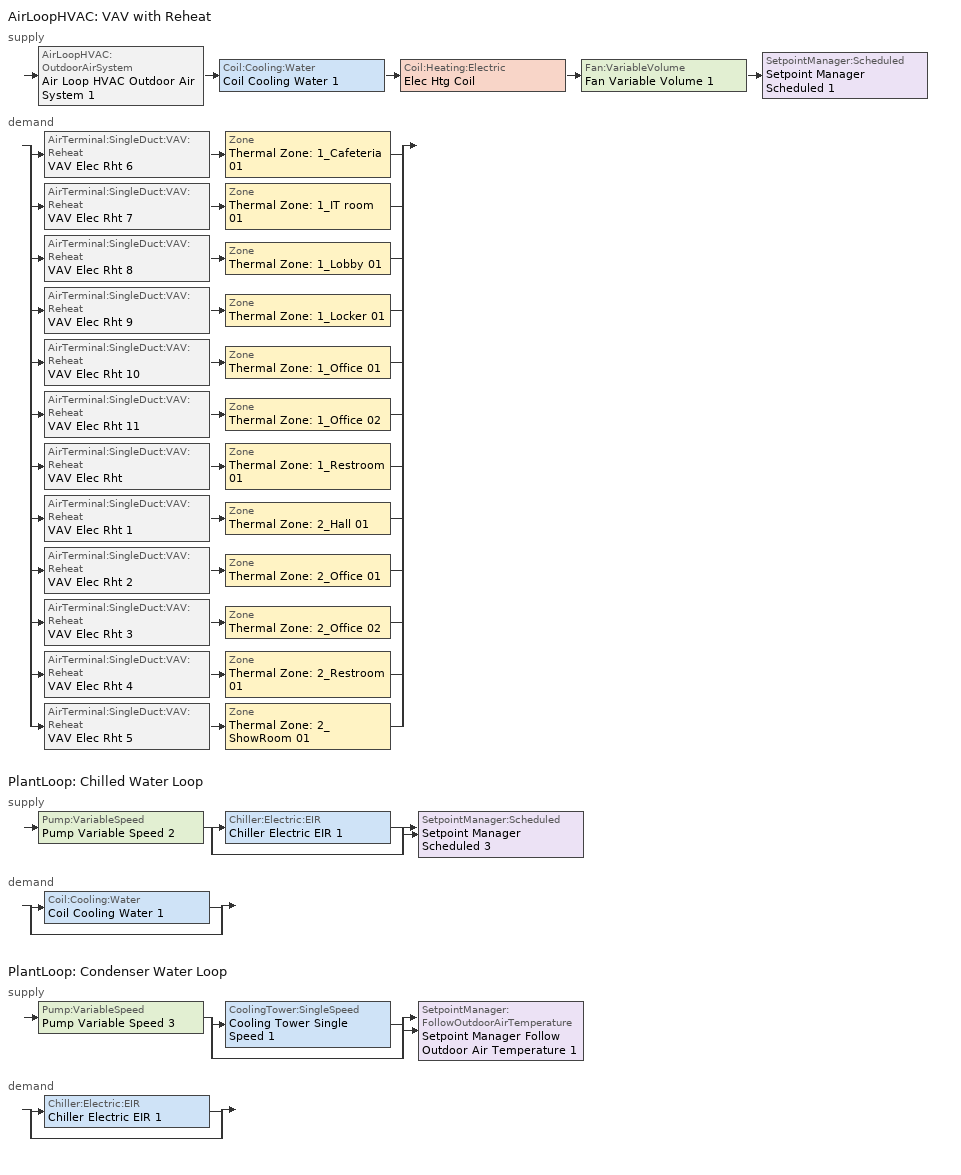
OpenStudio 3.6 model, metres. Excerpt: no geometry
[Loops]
AirLoopHVAC 'VAV with Reheat'
 supply: AirLoopHVAC:OutdoorAirSystem 'Air Loop HVAC Outdoor Air System 1' > Coil:Cooling:Water 'Coil Cooling Water 1' > Coil:Heating:Electric 'Elec Htg Coil' > Fan:VariableVolume 'Fan Variable Volume 1' > SetpointManager:Scheduled 'Setpoint Manager Scheduled 1'
 demand: split
  | AirTerminal:SingleDuct:VAV:Reheat 'VAV Elec Rht 6' > Zone 'Thermal Zone: 1_Cafeteria 01'
  | AirTerminal:SingleDuct:VAV:Reheat 'VAV Elec Rht 7' > Zone 'Thermal Zone: 1_IT room 01'
  | AirTerminal:SingleDuct:VAV:Reheat 'VAV Elec Rht 8' > Zone 'Thermal Zone: 1_Lobby 01'
  | AirTerminal:SingleDuct:VAV:Reheat 'VAV Elec Rht 9' > Zone 'Thermal Zone: 1_Locker 01'
  | AirTerminal:SingleDuct:VAV:Reheat 'VAV Elec Rht 10' > Zone 'Thermal Zone: 1_Office 01'
  | AirTerminal:SingleDuct:VAV:Reheat 'VAV Elec Rht 11' > Zone 'Thermal Zone: 1_Office 02'
  | AirTerminal:SingleDuct:VAV:Reheat 'VAV Elec Rht' > Zone 'Thermal Zone: 1_Restroom 01'
  | AirTerminal:SingleDuct:VAV:Reheat 'VAV Elec Rht 1' > Zone 'Thermal Zone: 2_Hall 01'
  | AirTerminal:SingleDuct:VAV:Reheat 'VAV Elec Rht 2' > Zone 'Thermal Zone: 2_Office 01'
  | AirTerminal:SingleDuct:VAV:Reheat 'VAV Elec Rht 3' > Zone 'Thermal Zone: 2_Office 02'
  | AirTerminal:SingleDuct:VAV:Reheat 'VAV Elec Rht 4' > Zone 'Thermal Zone: 2_Restroom 01'
  | AirTerminal:SingleDuct:VAV:Reheat 'VAV Elec Rht 5' > Zone 'Thermal Zone: 2_ShowRoom 01'
PlantLoop 'Chilled Water Loop'
 supply: Pump:VariableSpeed 'Pump Variable Speed 2' > split
  | Chiller:Electric:EIR 'Chiller Electric EIR 1'
  | bypass
  join > SetpointManager:Scheduled 'Setpoint Manager Scheduled 3'
 demand: split
  | Coil:Cooling:Water 'Coil Cooling Water 1'
  | bypass
PlantLoop 'Condenser Water Loop'
 supply: Pump:VariableSpeed 'Pump Variable Speed 3' > split
  | CoolingTower:SingleSpeed 'Cooling Tower Single Speed 1'
  | bypass
  join > SetpointManager:FollowOutdoorAirTemperature 'Setpoint Manager Follow Outdoor Air Temperature 1'
 demand: split
  | Chiller:Electric:EIR 'Chiller Electric EIR 1'
  | bypass
[Sizing:Zone] Zone Cooling Design Supply Air Temperature Input Method=SupplyAirTemperature; Zone Cooling Design Supply Air Temperature {C}=14; Zone Cooling Design Supply Air Temperature Difference {deltaC}=11.11; Zone Heating Design Supply Air Temperature Input Method=SupplyAirTemperature; Zone Heating Design Supply Air Temperature {C}=40; Zone Heating Design Supply Air Temperature Difference {deltaC}=11.11; Zone Cooling Design Supply Air Humidity Ratio {kg-H2O/kg-air}=0.0085; Zone Heating Design Supply Air Humidity Ratio {kg-H2O/kg-air}=0.008; Cooling Design Air Flow Method=DesignDay; Heating Design Air Flow Method=DesignDay; Account for Dedicated Outdoor Air System=No; Dedicated Outdoor Air System Control Strategy=NeutralSupplyAir; Dedicated Outdoor Air Low Setpoint Temperature for Design {C}=autosize; Dedicated Outdoor Air High Setpoint Temperature for Design {C}=autosize; Zone Load Sizing Method=Sensible Load Only No Latent Load; Zone Latent Cooling Design Supply Air Humidity Ratio Input Method=HumidityRatioDifference; Zone Cooling Design Supply Air Humidity Ratio Difference {kgWater/kgDryAir}=0.005; Zone Latent Heating Design Supply Air Humidity Ratio Input Method=HumidityRatioDifference; Zone Humidification Design Supply Air Humidity Ratio Difference {kgWater/kgDryAir}=0.005
Thermal Zone: 2_Office 02; Thermal Zone: 1_Cafeteria 01; Thermal Zone: 1_IT room 01; Thermal Zone: 1_Lobby 01; Thermal Zone: 1_Locker 01; Thermal Zone: 2_Hall 01; Thermal Zone: 1_Office 01; Thermal Zone: 2_Office 01; Thermal Zone: 1_Restroom 01; Thermal Zone: 1_Office 02; Thermal Zone: 2_Restroom 01; Thermal Zone: 2_ShowRoom 01
[Zone equipment]
Thermal Zone: 2_Office 02: VAV Elec Rht 3
Thermal Zone: 1_Cafeteria 01: VAV Elec Rht 6
Thermal Zone: 1_IT room 01: VAV Elec Rht 7
Thermal Zone: 1_Lobby 01: VAV Elec Rht 8
Thermal Zone: 1_Locker 01: VAV Elec Rht 9
Thermal Zone: 2_Hall 01: VAV Elec Rht 1
Thermal Zone: 1_Office 01: VAV Elec Rht 10
Thermal Zone: 2_Office 01: VAV Elec Rht 2
Thermal Zone: 1_Restroom 01: VAV Elec Rht
Thermal Zone: 1_Office 02: VAV Elec Rht 11
Thermal Zone: 2_Restroom 01: VAV Elec Rht 4
Thermal Zone: 2_ShowRoom 01: VAV Elec Rht 5
[AirLoopHVAC]
VAV with Reheat: Availability Schedule=Always On Discrete; Design Supply Air Flow Rate {m3/s}=AutoSize; Design Return Air Flow Fraction of Supply Air Flow=1
[Sizing:System]
VAV with Reheat: Type of Load to Size On=Sensible; Design Outdoor Air Flow Rate {m3/s}=Autosize; Central Heating Maximum System Air Flow Ratio=0.3; Preheat Design Temperature {C}=7; Preheat Design Humidity Ratio {kg-H2O/kg-Air}=0.008; Precool Design Temperature {C}=12.8; Precool Design Humidity Ratio {kg-H2O/kg-Air}=0.008; Central Cooling Design Supply Air Temperature {C}=12.8; Central Heating Design Supply Air Temperature {C}=12.8; Sizing Option=NonCoincident; 100% Outdoor Air in Cooling=Yes; 100% Outdoor Air in Heating=Yes; Central Cooling Design Supply Air Humidity Ratio {kg-H2O/kg-Air}=0.0085; Central Heating Design Supply Air Humidity Ratio {kg-H2O/kg-Air}=0.008; Cooling Design Air Flow Method=DesignDay; Cooling Design Air Flow Rate {m3/s}=0; Heating Design Air Flow Method=DesignDay; Heating Design Air Flow Rate {m3/s}=0; System Outdoor Air Method=ZoneSum; Zone Maximum Outdoor Air Fraction=1; Cooling Supply Air Flow Rate Per Floor Area {m3/s-m2}=0.00996765; Cooling Fraction of Autosized Cooling Supply Air Flow Rate=1; Cooling Supply Air Flow Rate Per Unit Cooling Capacity {m3/s-W}=3.94755e-05; Heating Supply Air Flow Rate Per Floor Area {m3/s-m2}=0.00996765; Heating Fraction of Autosized Heating Supply Air Flow Rate=1; Heating Fraction of Autosized Cooling Supply Air Flow Rate=1; Heating Supply Air Flow Rate Per Unit Heating Capacity {m3/s-W}=3.15882e-05; Cooling Design Capacity Method=CoolingDesignCapacity; Cooling Design Capacity {W}=autosize; Cooling Design Capacity Per Floor Area {W/m2}=234.7; Fraction of Autosized Cooling Design Capacity=1; Heating Design Capacity Method=HeatingDesignCapacity; Heating Design Capacity {W}=autosize; Heating Design Capacity Per Floor Area {W/m2}=157; Fraction of Autosized Heating Design Capacity=1; Central Cooling Capacity Control Method=OnOff
[Fan:VariableVolume]
Fan Variable Volume 1: Availability Schedule=Always On Discrete; Fan Total Efficiency=0.6045; Pressure Rise {Pa}=500; Maximum Flow Rate {m3/s}=Autosize; Fan Power Minimum Flow Rate Input Method=FixedFlowRate; Fan Power Minimum Flow Fraction=0; Fan Power Minimum Air Flow Rate {m3/s}=0; Motor Efficiency=0.93; Motor In Airstream Fraction=1; Fan Power Coefficient 1=0.0407599; Fan Power Coefficient 2=0.088045; Fan Power Coefficient 3=-0.0729261; Fan Power Coefficient 4=0.94374; Fan Power Coefficient 5=0
[Coil:Cooling:Water]
Coil Cooling Water 1: Availability Schedule=Always On Discrete
[SetpointManager:Scheduled] Control Variable=Temperature
Name | Schedule
Setpoint Manager Scheduled 1 | Deck_Temperature
Setpoint Manager Scheduled 3 | Chilled_Water_Temperature
[Controller:OutdoorAir]
Controller Outdoor Air 1: Minimum Outdoor Air Flow Rate {m3/s}=0; Maximum Outdoor Air Flow Rate {m3/s}=Autosize; Economizer Control Type=NoEconomizer; Economizer Control Action Type=ModulateFlow; Economizer Maximum Limit Dry-Bulb Temperature {C}=28; Economizer Maximum Limit Enthalpy {J/kg}=64000; Economizer Minimum Limit Dry-Bulb Temperature {C}=-100; Lockout Type=NoLockout; Minimum Limit Type=FixedMinimum; Controller Mechanical Ventilation=Controller Mechanical Ventilation 1; High Humidity Control=No; Heat Recovery Bypass Control Type=BypassWhenWithinEconomizerLimits
[Controller:MechanicalVentilation]
Controller Mechanical Ventilation 1: Availability Schedule=Always On Discrete; System Outdoor Air Method=ZoneSum
[AirLoopHVAC:OutdoorAirSystem]
Air Loop HVAC Outdoor Air System 1: Controller=Controller Outdoor Air 1
[PlantLoop] Glycol Concentration=0; Plant Loop Volume {m3}=Autocalculate; Load Distribution Scheme=Optimal
Chilled Water Loop; Condenser Water Loop
[Sizing:Plant] Sizing Option=NonCoincident; Zone Timesteps in Averaging Window=1; Coincident Sizing Factor Mode=None
Name | Loop Type | Design Loop Exit Temperature {C} | Loop Design Temperature Difference {deltaC}
Chilled Water Loop | Cooling | 7.22 | 6.67
Condenser Water Loop | Condenser | 29.4 | 5.6
[Pump:VariableSpeed] Pump Control Type=Intermittent; Skin Loss Radiative Fraction=0.5; Design Power Sizing Method=PowerPerFlowPerPressure; Design Electric Power per Unit Flow Rate {W/(m3/s)}=348701.1; Design Shaft Power per Unit Flow Rate per Unit Head {W-s/m3-Pa}=1.28205; Design Minimum Flow Rate Fraction=0
Pump Variable Speed 2; Pump Variable Speed 3
[Chiller:Electric:EIR]
Chiller Electric EIR 1: Reference Capacity {W}=Autosize; Reference COP {W/W}=5.5; Reference Chilled Water Flow Rate {m3/s}=Autosize; Cooling Capacity Function of Temperature Curve=Curve Biquadratic 1; Electric Input to Cooling Output Ratio Function of Temperature Curve=Curve Biquadratic 2; Electric Input to Cooling Output Ratio Function of Part Load Ratio Curve=Curve Quadratic 1; Condenser Type=WaterCooled; Design Heat Recovery Water Flow Rate {m3/s}=0; Sizing Factor=1; Basin Heater Capacity {W/K}=0; Basin Heater Setpoint Temperature {C}=10; Condenser Heat Recovery Relative Capacity Fraction=1
[Controller:WaterCoil]
Controller Water Coil 2: Water Coil=Coil Cooling Water 1; Action=Reverse; Minimum Actuated Flow {m3/s}=0
[CoolingTower:SingleSpeed]
Cooling Tower Single Speed 1: Design Water Flow Rate {m3/s}=autosize; Design Air Flow Rate {m3/s}=autosize; Fan Power at Design Air Flow Rate {W}=autosize; U-Factor Times Area Value at Design Air Flow Rate {W/K}=autosize; Air Flow Rate in Free Convection Regime {m3/s}=autosize; U-Factor Times Area Value at Free Convection Air Flow Rate {W/K}=autosize; Performance Input Method=UFactorTimesAreaAndDesignWaterFlowRate; Free Convection Capacity {W}=0; Basin Heater Capacity {W/K}=0; Evaporation Loss Mode=LossFactor; Evaporation Loss Factor {percent/K}=0.2; Drift Loss Percent {percent}=0.008; Blowdown Calculation Mode=ConcentrationRatio; Blowdown Concentration Ratio=3; Capacity Control=FanCycling; Number of Cells=1; Cell Control=MinimalCell; Cell Minimum  Water Flow Rate Fraction=0.33; Cell Maximum Water Flow Rate Fraction=2.5; Sizing Factor=1; Free Convection Air Flow Rate Sizing Factor=0.1; Free Convection U-Factor Times Area Value Sizing Factor=0.1; Heat Rejection Capacity and Nominal Capacity Sizing Ratio=1.25; Free Convection Nominal Capacity Sizing Factor=0.1; Design Inlet Air Dry-Bulb Temperature {C}=35; Design Inlet Air Wet-Bulb Temperature {C}=25.6; Design Approach Temperature {deltaC}=autosize; Design Range Temperature {deltaC}=autosize
[SetpointManager:FollowOutdoorAirTemperature]
Setpoint Manager Follow Outdoor Air Temperature 1: Control Variable=Temperature; Reference Temperature Type=OutdoorAirWetBulb; Offset Temperature Difference {deltaC}=1.5; Maximum Setpoint Temperature {C}=80; Minimum Setpoint Temperature {C}=6
[Coil:Heating:Electric] Availability Schedule=Always On Discrete hvac_library
Elec Htg Coil; VAV Elec Rht Coil; VAV Elec Rht Coil 1; VAV Elec Rht Coil 2; VAV Elec Rht Coil 3; VAV Elec Rht Coil 4; VAV Elec Rht Coil 5; VAV Elec Rht Coil 6; VAV Elec Rht Coil 7; VAV Elec Rht Coil 8; VAV Elec Rht Coil 9; VAV Elec Rht Coil 10; VAV Elec Rht Coil 11
[AirTerminal:SingleDuct:VAV:Reheat] Availability Schedule=Always On Discrete hvac_library; Maximum Air Flow Rate {m3/s}=Autosize; Zone Minimum Air Flow Input Method=Constant; Constant Minimum Air Flow Fraction=0.3; Fixed Minimum Air Flow Rate {m3/s}=0; Maximum Hot Water or Steam Flow Rate {m3/s}=Autosize; Minimum Hot Water or Steam Flow Rate {m3/s}=0; Convergence Tolerance=0.001; Damper Heating Action=Normal; Maximum Flow per Zone Floor Area During Reheat {m3/s-m2}=AutoSize; Maximum Flow Fraction During Reheat=AutoSize; Maximum Reheat Air Temperature {C}=35; Control For Outdoor Air=No
Name | Reheat Coil
VAV Elec Rht | VAV Elec Rht Coil
VAV Elec Rht 1 | VAV Elec Rht Coil 1
VAV Elec Rht 2 | VAV Elec Rht Coil 2
VAV Elec Rht 3 | VAV Elec Rht Coil 3
VAV Elec Rht 4 | VAV Elec Rht Coil 4
VAV Elec Rht 5 | VAV Elec Rht Coil 5
VAV Elec Rht 6 | VAV Elec Rht Coil 6
VAV Elec Rht 7 | VAV Elec Rht Coil 7
VAV Elec Rht 8 | VAV Elec Rht Coil 8
VAV Elec Rht 9 | VAV Elec Rht Coil 9
VAV Elec Rht 10 | VAV Elec Rht Coil 10
VAV Elec Rht 11 | VAV Elec Rht Coil 11
[Schedule:Constant] Value=1
Always On Discrete; Always On Discrete hvac_library
[Schedule:Ruleset]
Name | Default Day Schedule | Summer Design Day Schedule | Winter Design Day Schedule
Deck_Temperature | Deck_Temperature_Default | Deck_Temperature_Summer_Design_Day | Deck_Temperature_Winter_Design_Day
Chilled_Water_Temperature | Chilled_Water_Temperature_Default | Chilled_Water_Temperature_Summer_Design_Day | Chilled_Water_Temperature_Winter_Design_Day
[Schedule:Day]
Deck_Temperature_Default; Deck_Temperature_Summer_Design_Day; Deck_Temperature_Winter_Design_Day: 24, 0, 12.8
Chilled_Water_Temperature_Default; Chilled_Water_Temperature_Summer_Design_Day; Chilled_Water_Temperature_Winter_Design_Day: 24, 0, 6.7
[Curve:Biquadratic] Minimum Value of x=5; Maximum Value of x=10; Minimum Value of y=24; Maximum Value of y=35
Name | Coefficient1 Constant | Coefficient2 x | Coefficient3 x**2 | Coefficient4 y | Coefficient5 y**2 | Coefficient6 x*y
Curve Biquadratic 1 | 0.258 | 0.0389 | -0.000217 | 0.0469 | -0.000943 | -0.000343
Curve Biquadratic 2 | 0.934 | -0.0582 | 0.0045 | 0.00243 | 0.000486 | -0.00122
[Curve:Quadratic]
Curve Quadratic 1: Coefficient1 Constant=0.222903; Coefficient2 x=0.313387; Coefficient3 x**2=0.46371; Minimum Value of x=0; Maximum Value of x=1
